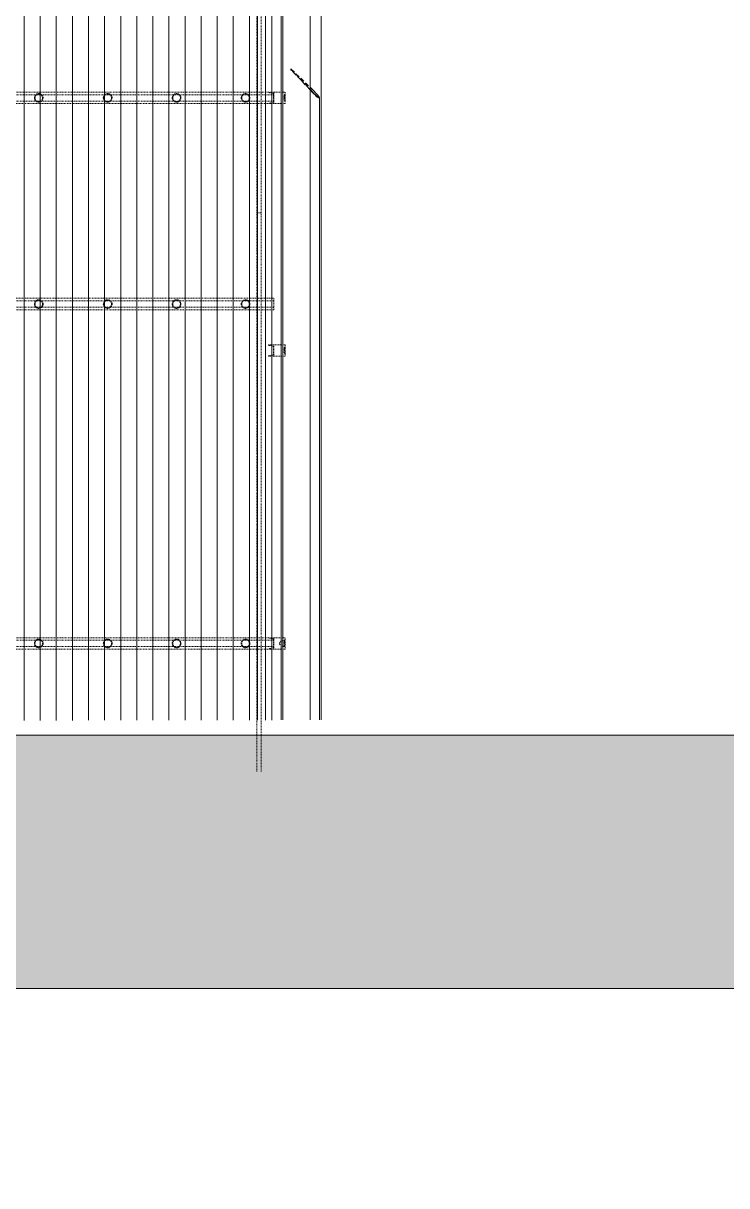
# Model space of a CAD drawing. Header units: millimetres. Extents: x 50357 to 985146, y 723188 to 1803594.
# Drawn here: x 881568 to 887690, y 801623 to 811745 of the extents above; entities that cross this region are included whole.
import ezdxf

# ---------------------------------------------------------------- set-up
doc = ezdxf.new("R2010")
doc.units = ezdxf.units.MM
doc.header["$LTSCALE"] = 3
doc.header["$MEASUREMENT"] = 0
for name, pattern in [('DASHED', [19.05, 12.7, -6.35]), ('HIDDEN', [0.375, 0.25, -0.125]), ('Member Hidden', [4.5, 2.5, -2])]:
    doc.linetypes.add(name, pattern=pattern)
for name, color, linetype, lineweight, true_color in [('-Surrender Hatch in Pink', 7, 'Continuous', 40, 0xffc2c2), ('A-GENM', 7, 'Continuous', 13, 0x6e6e6e), ('A-MASS', 7, 'Continuous', 13, 0x6e6e6e), ('ADS060', 7, 'Continuous', 35, 0x6e6e6e), ('ADS280__', 7, 'Continuous', 13, 0x6e6e6e), ('ADS280_B', 7, 'Member Hidden', 13, 0x6e6e6e), ('ADS280_BSteel', 7, 'Continuous', 13, 0x6e6e6e), ('ADS280_CU', 7, 'HIDDEN', 13, 0x6e6e6e), ('ADS280_H', 7, 'Member Hidden', 13, 0x6e6e6e), ('ADS280_S', 7, 'Continuous', 13, 0x6e6e6e)]:
    doc.layers.add(name, color=color, linetype=linetype, lineweight=lineweight, true_color=true_color)
doc.layers.add('DW-TITLE', color=7, linetype='Continuous', lineweight=0)
doc.layers.add('Hatch (CARR)', color=8, linetype='Continuous', lineweight=35)

# ---------------------------------------------------------------- blocks, each defined once
blk = doc.blocks.new('Aluminum Louvers LS - Aluminum Louvers LS-3935871-SEC A')
at = {"layer": 'A-GENM'}
for p, q in [((109024, 12525), (109061, 12486)), ((109060, 12486), (109024, 12524)), ((109044, 12524), (109052, 12516)), ((109052, 12516), (109081, 12486)), ((109086, 12463), (109089, 12461)), ((109089, 12461), (109094, 12457)), ((109095, 12469), (109092, 12472)), ((109095, 12457), (109098, 12455)), ((109099, 12455), (109101, 12454)), ((109102, 12455), (109103, 12455)), ((109106, 7034), (109106, 12453))]:
    blk.add_line(p, q, dxfattribs=at)
at = {"layer": 'A-GENM', "flags": 128}
for points in [[(109105, 12452), (109104, 12451), (109101, 12452), (109096, 12454), (109090, 12459), (109084, 12464), (109076, 12471), (109068, 12478), (109060, 12486)], [(109081, 12486), (109088, 12478), (109094, 12471), (109099, 12464), (109103, 12459), (109105, 12454), (109106, 12453)], [(109099, 12463), (109097, 12466), (109096, 12467)], [(109102, 12459), (109100, 12461), (109099, 12462)], [(109103, 12455), (109102, 12457), (109102, 12458)]]:
    blk.add_lwpolyline(points, dxfattribs=at)
blk = doc.blocks.new('Aluminum Louvers FL - Aluminum Louvers FL-3941679-SEC A')
at = {"layer": 'A-GENM'}
for p, q in [((108566, 7033), (108566, 20147)), ((108636, 7033), (108636, 20147)), ((108788, 7034), (108788, 20147)), ((109025, 7034), (109025, 20147))]:
    blk.add_line(p, q, dxfattribs=at)
blk = doc.blocks.new('Aluminum Louvers FS - Aluminum Louvers FS-3956003-SEC A')
at = {"layer": 'A-GENM'}
for p, q in [((108693, 20147), (108693, 7033)), ((108774, 7034), (108774, 20147)), ((108788, 7034), (108788, 20147))]:
    blk.add_line(p, q, dxfattribs=at)
blk = doc.blocks.new('Aluminum Louvers FSS - Aluminum Louvers FSS-4001149-SEC A')
at = {"layer": 'A-GENM'}
for p, q in [((106536, 11550), (106536, 20147)), ((106676, 11550), (106676, 20147)), ((106816, 11550), (106816, 20147)), ((106956, 11550), (106956, 20147)), ((107096, 11550), (107096, 20147)), ((107236, 11550), (107236, 20147)), ((107376, 11550), (107376, 20147)), ((107516, 11550), (107516, 20147)), ((107656, 11550), (107656, 20147)), ((107796, 11550), (107796, 20147)), ((107936, 11550), (107936, 20147)), ((108076, 11550), (108076, 20147)), ((108216, 11550), (108216, 20147)), ((108356, 11550), (108356, 20147)), ((108496, 11550), (108496, 20147))]:
    blk.add_line(p, q, dxfattribs=at)
blk = doc.blocks.new('Aluminum Louvers_1F_1 - Aluminum Louvers_1F_1-4397284-SEC A')
at = {"layer": 'A-GENM'}
for p, q in [((106116, 7034), (106116, 11405)), ((106256, 7030), (106256, 11405)), ((106396, 7030), (106396, 11405)), ((106536, 7030), (106536, 11405)), ((106676, 7030), (106676, 11405)), ((106816, 7030), (106816, 11405)), ((106956, 7030), (106956, 11405)), ((107096, 7031), (107096, 11405)), ((107236, 7031), (107236, 11405)), ((107376, 7031), (107376, 11405)), ((107516, 7031), (107516, 11405)), ((107656, 7031), (107656, 11405)), ((107796, 7032), (107796, 11405)), ((107936, 7032), (107936, 11405)), ((108076, 7032), (108076, 11405)), ((108216, 7032), (108216, 11405)), ((108356, 7032), (108356, 11405)), ((108496, 7032), (108496, 11405)), ((99674, 10275), (99674, 10240)), ((99738, 10203), (99738, 10275)), ((99756, 10193), (99756, 10275)), ((99813, 10275), (99813, 10160)), ((100023, 10038), (100023, 10275)), ((100163, 9957), (100163, 10275)), ((100303, 9877), (100303, 10275)), ((100443, 9796), (100443, 10275)), ((100583, 9715), (100583, 10275)), ((100723, 9634), (100723, 10275)), ((100863, 9553), (100863, 10275)), ((101003, 9472), (101003, 10275)), ((104786, 7930), (104786, 10275)), ((104856, 7930), (104856, 10275)), ((104996, 7930), (104996, 10275)), ((105136, 7930), (105136, 10275)), ((105276, 7930), (105276, 10275)), ((105416, 7909), (105416, 10275)), ((105556, 7840), (105556, 10275)), ((105696, 7683), (105696, 10275)), ((105836, 7030), (105836, 10275)), ((105976, 7037), (105976, 10275)), ((99674, 10205), (99674, 10151)), ((99738, 10115), (99738, 10169)), ((99756, 10104), (99756, 10158)), ((99813, 10125), (99813, 10071)), ((100023, 9950), (100023, 10004)), ((100163, 9869), (100163, 9923)), ((100303, 9789), (100303, 9842)), ((100443, 9708), (100443, 9761)), ((100583, 9627), (100583, 9680)), ((100723, 9547), (100723, 9599)), ((100863, 9466), (100863, 9519)), ((101003, 9385), (101003, 9438)), ((99424, 8247), (99424, 6960)), ((99674, 8101), (99674, 6963)), ((99738, 6963), (99738, 8064)), ((99756, 6964), (99756, 8054)), ((99813, 8020), (99813, 6964)), ((100023, 6966), (100023, 7898)), ((105276, 7891), (105276, 7900)), ((100163, 6968), (100163, 7816)), ((105416, 7841), (105416, 7878)), ((105556, 7721), (105556, 7803)), ((100303, 6969), (100303, 7734)), ((100443, 6970), (100443, 7653)), ((105696, 7286), (105696, 7612)), ((100583, 6972), (100583, 7571)), ((100723, 6973), (100723, 7489)), ((100863, 6975), (100863, 7408)), ((101003, 6976), (101003, 7326)), ((105696, 7023), (105696, 7215)), ((105556, 7098), (105556, 7147)), ((105416, 7023), (105416, 7029)), ((105556, 7017), (105556, 7060))]:
    blk.add_line(p, q, dxfattribs=at)
blk = doc.blocks.new('Aluminum Louvers_1F_2 - Aluminum Louvers_1F_2-4400816-SEC A')
at = {"layer": 'A-GENM'}
for p, q in [((105836, 11450), (105836, 11550)), ((106116, 11405), (106116, 11550)), ((106256, 11405), (106256, 11550)), ((106396, 11405), (106396, 11550)), ((106536, 11405), (106536, 11550)), ((106676, 11405), (106676, 11550)), ((106816, 11405), (106816, 11550)), ((106956, 11405), (106956, 11550)), ((107096, 11405), (107096, 11550)), ((107236, 11405), (107236, 11550)), ((107376, 11405), (107376, 11550)), ((107516, 11405), (107516, 11550)), ((107656, 11405), (107656, 11550)), ((107796, 11405), (107796, 11550)), ((107936, 11405), (107936, 11550)), ((108076, 11405), (108076, 11550)), ((108216, 11405), (108216, 11550)), ((108356, 11405), (108356, 11550)), ((108496, 11405), (108496, 11550)), ((105696, 11450), (105696, 11500)), ((105976, 11450), (105976, 11500))]:
    blk.add_line(p, q, dxfattribs=at)
blk = doc.blocks.new('C-Channels - C100x50-4110927-SEC A')
at = {"layer": 'ADS280_H'}
for p, q in [((108708, 7728), (104960, 7728)), ((108708, 7672), (104960, 7672))]:
    blk.add_line(p, q, dxfattribs=at)
blk = doc.blocks.new('C-Channels - C100x50-4109356-SEC A')
at = {"layer": 'ADS280_H'}
for p, q in [((99823, 10605), (99823, 10705)), ((99823, 10705), (108710, 10705)), ((108710, 10683), (99823, 10683)), ((108710, 10705), (108710, 10605)), ((108710, 10627), (99823, 10627)), ((108710, 10605), (99823, 10605))]:
    blk.add_line(p, q, dxfattribs=at)
blk = doc.blocks.new('Circular Hollow Sections - CHS Ø 76_1x5 THK-5263668-SEC A')
at = {"layer": 'ADS280_H'}
for p, q in [((108801, 7728), (108801, 7721)), ((108801, 7679), (108801, 7672))]:
    blk.add_line(p, q, dxfattribs=at)
at = {"layer": 'ADS280_H', "flags": 128}
for points in [[(108757, 7700), (108760, 7708), (108769, 7716), (108783, 7723), (108801, 7728)], [(108801, 7672), (108783, 7677), (108769, 7684), (108760, 7692), (108757, 7700)]]:
    blk.add_lwpolyline(points, dxfattribs=at)
at = {"layer": 'ADS280_H'}
for major_axis, start_param, end_param in [((0, 38.1), 0.726288, 1.570796), ((0, 38.1), 1.570796, 2.415305), ((0, 33), 0.87037, 1.570796), ((0, 33.1), 1.570796, 2.271223)]:
    blk.add_ellipse((108809, 7700), major_axis=major_axis, ratio=0.289534, start_param=start_param, end_param=end_param, dxfattribs=at)
blk = doc.blocks.new('Circular Hollow Sections - CHS Ø 76_1x5 THK-4866251-SEC A')
at = {"layer": 'ADS280_H'}
for p, q in [((108807, 10280), (108807, 10273)), ((108807, 10227), (108807, 10220))]:
    blk.add_line(p, q, dxfattribs=at)
at = {"layer": 'ADS280_H', "flags": 128}
for points in [[(108801, 10278), (108804, 10279), (108807, 10280)], [(108807, 10220), (108804, 10221), (108801, 10222)]]:
    blk.add_lwpolyline(points, dxfattribs=at)
at = {"layer": 'ADS280_H'}
for centre, major_axis, start_param, end_param in [((108809, 10250), (0, 38), 0.726819, 1.570796), ((108809, 10250), (0, 38.1), 1.570796, 2.414773), ((108813, 10250), (0, 38.1), 0.67379, 1.570796), ((108813, 10250), (0, 38), 1.570796, 2.467803), ((108813, 10250), (0, 33), 0.801424, 1.570796), ((108813, 10250), (0, 33.1), 1.570796, 2.340169)]:
    blk.add_ellipse(centre, major_axis=major_axis, ratio=0.289534, start_param=start_param, end_param=end_param, dxfattribs=at)
blk = doc.blocks.new('Circular Hollow Sections - CHS Ø 76_1x5 THK-4870066-SEC A')
at = {"layer": 'ADS280_H'}
for p, q in [((108806, 12480), (108806, 12473)), ((108806, 12427), (108806, 12420))]:
    blk.add_line(p, q, dxfattribs=at)
at = {"layer": 'ADS280_H', "flags": 128}
for points in [[(108801, 12478), (108804, 12479), (108806, 12480)], [(108806, 12420), (108804, 12421), (108801, 12422)]]:
    blk.add_lwpolyline(points, dxfattribs=at)
at = {"layer": 'ADS280_H'}
for centre, major_axis, start_param, end_param in [((108809, 12450), (0, 38), 0.726288, 1.570796), ((108813, 12450), (0, 38.1), 0.674299, 1.570796), ((108813, 12450), (0, 33), 0.802082, 1.570796), ((108809, 12450), (0, 38.1), 1.570796, 2.415305), ((108813, 12450), (0, 38), 1.570796, 2.467294), ((108813, 12450), (0, 33), 1.570796, 1.955154), ((108813, 12450), (0, 33), 1.972931, 2.339511)]:
    blk.add_ellipse(centre, major_axis=major_axis, ratio=0.289534, start_param=start_param, end_param=end_param, dxfattribs=at)
blk = doc.blocks.new('Circular Hollow Sections - CHS Ø 76_1x5 THK-V94-SEC A')
at = {"layer": 'ADS280_H'}
for p, q in [((100663, 7738), (100663, 7738)), ((100663, 7662), (100663, 7662))]:
    blk.add_line(p, q, dxfattribs=at)
for radius, start, end in [(38, 0, 180), (38, 180, 0), (33, 0, 180), (33, 180, 0)]:
    blk.add_arc((100663, 7700), radius, start, end, dxfattribs=at)
blk = doc.blocks.new('Circular Hollow Sections - CHS Ø 76_1x5 THK-V93-SEC A')
at = {"layer": 'ADS280_B', "linetype": 'Continuous'}
for p, q in [((100063, 7738), (100063, 7738)), ((100063, 7662), (100063, 7662))]:
    blk.add_line(p, q, dxfattribs=at)
at = {"layer": 'ADS280_H'}
for p, q in [((100063, 7738), (100063, 7738)), ((100063, 7662), (100063, 7662))]:
    blk.add_line(p, q, dxfattribs=at)
for radius, start, end in [(38, 0, 180), (38, 180, 0), (33, 0, 180), (33, 180, 0)]:
    blk.add_arc((100063, 7700), radius, start, end, dxfattribs=at)
blk = doc.blocks.new('Circular Hollow Sections - CHS Ø 76_1x5 THK-V95-SEC A')
at = {"layer": 'ADS280_H'}
for p, q in [((108463, 7738), (108463, 7738)), ((108463, 7662), (108463, 7662))]:
    blk.add_line(p, q, dxfattribs=at)
for radius, start, end in [(38, 25.7358, 180), (38, 180, 0), (33, 0, 180), (33, 180, 0), (38, 0, 25.1519)]:
    blk.add_arc((108463, 7700), radius, start, end, dxfattribs=at)
blk = doc.blocks.new('Circular Hollow Sections - CHS Ø 76_1x5 THK-V96-SEC A')
at = {"layer": 'ADS280_H'}
for p, q in [((100063, 10693), (100063, 10693)), ((100063, 10617), (100063, 10617))]:
    blk.add_line(p, q, dxfattribs=at)
for radius, start, end in [(38, 0, 180), (38, 180, 0), (33, 0, 180), (33, 180, 0)]:
    blk.add_arc((100063, 10655), radius, start, end, dxfattribs=at)
blk = doc.blocks.new('Circular Hollow Sections - CHS Ø 76_1x5 THK-V99-SEC A')
at = {"layer": 'ADS280_B', "linetype": 'Continuous'}
for p, q in [((107263, 10693), (107263, 10693)), ((107263, 10617), (107263, 10617))]:
    blk.add_line(p, q, dxfattribs=at)
at = {"layer": 'ADS280_H'}
for p, q in [((107263, 10693), (107263, 10693)), ((107263, 10617), (107263, 10617))]:
    blk.add_line(p, q, dxfattribs=at)
for radius, start, end in [(38, 0, 180), (38, 180, 0), (33, 0, 180), (33, 180, 0)]:
    blk.add_arc((107263, 10655), radius, start, end, dxfattribs=at)
blk = doc.blocks.new('Circular Hollow Sections - CHS Ø 76_1x5 THK-V100-SEC A')
at = {"layer": 'ADS280_H'}
for p, q in [((108463, 10693), (108463, 10693)), ((108463, 10617), (108463, 10617))]:
    blk.add_line(p, q, dxfattribs=at)
for radius, start, end in [(38, 25.7358, 180), (38, 180, 0), (33, 0, 180), (33, 180, 0), (38, 0, 25.1519)]:
    blk.add_arc((108463, 10655), radius, start, end, dxfattribs=at)
blk = doc.blocks.new('Circular Hollow Sections - CHS Ø 76_1x5 THK-V102-SEC A')
at = {"layer": 'ADS280_H'}
for p, q in [((106063, 12488), (106063, 12488)), ((106063, 12412), (106063, 12412))]:
    blk.add_line(p, q, dxfattribs=at)
for radius, start, end in [(38.1, 90, 180), (33, 90, 180), (38, 0, 90), (33, 0, 90), (38, 180, 0), (33, 180, 0)]:
    blk.add_arc((106063, 12450), radius, start, end, dxfattribs=at)
blk = doc.blocks.new('Circular Hollow Sections - CHS Ø 76_1x5 THK-V103-SEC A')
at = {"layer": 'ADS280_B', "linetype": 'Continuous'}
for p, q in [((107263, 12488), (107263, 12488)), ((107263, 12412), (107263, 12412))]:
    blk.add_line(p, q, dxfattribs=at)
at = {"layer": 'ADS280_H'}
for p, q in [((107263, 12488), (107263, 12488)), ((107263, 12412), (107263, 12412))]:
    blk.add_line(p, q, dxfattribs=at)
for radius, start, end in [(38, 90, 180), (33, 90, 180), (38, 0, 90), (33, 0, 90), (38, 180, 0), (33, 180, 0)]:
    blk.add_arc((107263, 12450), radius, start, end, dxfattribs=at)
blk = doc.blocks.new('Circular Hollow Sections - CHS Ø 76_1x5 THK-V104-SEC A')
at = {"layer": 'ADS280_B', "linetype": 'Continuous'}
for p, q in [((107863, 12488), (107863, 12488)), ((107863, 12412), (107863, 12412))]:
    blk.add_line(p, q, dxfattribs=at)
at = {"layer": 'ADS280_H'}
for p, q in [((107863, 12488), (107863, 12488)), ((107863, 12412), (107863, 12412))]:
    blk.add_line(p, q, dxfattribs=at)
for radius, start, end in [(38, 90, 180), (33, 90, 180), (38, 0, 90), (33, 0, 90), (38, 180, 0), (33, 180, 0)]:
    blk.add_arc((107863, 12450), radius, start, end, dxfattribs=at)
blk = doc.blocks.new('Circular Hollow Sections - CHS Ø 76_1x5 THK-V105-SEC A')
at = {"layer": 'ADS280_H'}
for p, q in [((108463, 12488), (108463, 12488)), ((108463, 12412), (108463, 12412))]:
    blk.add_line(p, q, dxfattribs=at)
for radius, start, end in [(38, 90, 180), (33, 90, 180), (38, 25.7358, 90), (33, 0, 90), (38, 0, 25.1519), (38, 180, 0), (33, 180, 0)]:
    blk.add_arc((108463, 12450), radius, start, end, dxfattribs=at)

msp = doc.modelspace()

# ---------------------------------------------------------------- hatches: boundary and pattern name
at = {"layer": 'ADS060', "lineweight": 13}
h = msp.add_hatch(dxfattribs=at)
h.set_pattern_fill('AR-CONC', color=256, scale=100, style=0)
h.set_pattern_definition([(50, (0, 0), (717.26018, -62.75213), [75, -825]), (355, (0, 0), (-138.75133, 752.19213), [60, -660]), (100.451444, (59.8, -5.2), (578.50885, 689.44), [63.7402, -701.1421]), (46.1842, (0, 200), (1067.2413, -165.5193), [112.5, -1237.5]), (96.63564, (88.9, 186.2), (934.66195, 974.1186), [95.6103, -1051.7138]), (351.18416, (0, 200), (934.6619, 974.1186), [90, -990]), (21, (100, 150), (596.90705, -402.6189), [75, -825]), (326, (100, 150), (243.31533, 725.15005), [60, -660]), (71.451445, (149.74, 116.45), (840.22238, 322.53115), [63.7402, -701.1421]), (37.5, (0, 0), (12.159855, 332.893854), [0, -652, 0, -670, 0, -662.5]), (7.5, (0, 0), (263.06954, 394.41171), [0, -382, 0, -637, 0, -252.5]), (327.5, (-223, 0), (533.822436, -22.55487), [0, -250, 0, -780, 0, -1035]), (317.5, (-323, 0), (583.18617, 100.10498), [0, -325, 0, -518, 0, -735])])
h.paths.add_polyline_path([(868434.0408, 809344.936), (870257.4941, 809344.936), (876773.4693, 805544.936), (893795.4552, 805544.936), (893795.4554, 805394.936), (902430.851, 805394.936), (902430.851, 803340.6069), (870370.0782, 803340.6069), (869745.0782, 805057.7803), (868495.0782, 801623.4335), (867870.0782, 803340.6069)])
at = {"layer": 'Hatch (CARR)'}
h = msp.add_hatch(dxfattribs=at)
h.set_pattern_fill('ANSI38', color=256, scale=4000)
edge = h.paths.add_edge_path()
edge.add_arc((901797.5377, 767882.7787), 65692.9869, 89.447631451, 111.454694143)
edge.add_line((877769.3162, 829023.7069), (843903.652, 829356.155))
edge.add_line((843903.652, 829356.155), (843838.7661, 822738.7897))
edge.add_line((843838.7661, 822738.7897), (855789.2784, 822621.4755))
edge.add_line((855789.2784, 822621.4755), (861630.5158, 818523.1211))
edge.add_line((861630.5158, 818523.1211), (861630.4904, 817844.936))
edge.add_line((861630.4904, 817844.936), (860370.6117, 817844.936))
edge.add_line((860370.6117, 817844.936), (856170.6117, 815594.936))
edge.add_line((856170.6117, 815594.936), (854950.6117, 815594.936))
edge.add_line((854950.6117, 815594.936), (854390.6117, 815294.936))
edge.add_line((854390.6117, 815294.936), (844469.3201, 815294.936))
edge.add_line((844469.3201, 815294.936), (844469.3201, 810194.936))
edge.add_line((844469.3201, 810194.936), (868430.8636, 810194.936))
edge.add_line((868430.8636, 810194.936), (868430.8636, 812102.6672))
edge.add_line((868430.8636, 812102.6672), (875730.6511, 815683.6405))
edge.add_line((875730.6511, 815683.6405), (902430.851, 815683.6405))
edge.add_line((902430.851, 815683.6405), (902430.851, 833572.7128))

# ---------------------------------------------------------------- linework, layer by layer
at = {"layer": '-Surrender Hatch in Pink', "const_width": 0.5}
msp.add_lwpolyline([(843838.7661, 822738.7897), (855789.2784, 822621.4755), (861630.5158, 818523.1211), (861630.5158, 817844.936), (860370.6117, 817844.936), (856170.6117, 815594.936), (854950.6117, 815594.936), (854390.6117, 815294.936), (844469.3201, 815294.936), (844469.3201, 810194.936), (868430.8636, 810194.936), (868430.8636, 812102.6672), (875730.6511, 815683.6405), (893795.4552, 815683.6405), (893795.4551, 803340.6069), (873870.0782, 803340.6069), (873245.0782, 805057.7803), (871995.0782, 801623.4335), (871370.0782, 803340.6069), (843838.7661, 803340.6069), (843838.7661, 837401.5296)], dxfattribs=at)
at = {"layer": 'A-MASS'}
msp.add_line((884159.3076, 818791.936), (884159.3076, 805678.9364), dxfattribs=at)
at = {"layer": 'ADS280__'}
for p, q in [((884063.915, 811187.451), (884080.9812, 811171.0824)), ((884063.915, 811169.5498), (884100.7374, 811131.0012)), ((884119.2677, 811131.0012), (884080.9812, 811171.0824)), ((884126.3285, 811123.3275), (884119.2677, 811131.0012)), ((884131.675, 811117.0451), (884128.1834, 811121.2031)), ((884133.4284, 811102.2093), (884134.2981, 811101.6572)), ((884136.5599, 811110.7086), (884134.1036, 811113.992)), ((884137.3075, 811099.9727), (884138.4837, 811099.4528)), ((884140.0627, 811105.3525), (884138.4118, 811108.0251)), ((884141.8137, 811101.4957), (884141.0069, 811103.5604)), ((884142.0026, 811096.066), (884142.0026, 811100.3129))]:
    msp.add_line(p, q, dxfattribs=at)
at = {"layer": 'ADS280__', "flags": 128}
for points in [[(884100.7374, 811131.0012), (884108.3368, 811123.3275), (884116.0329, 811116.0997), (884123.3785, 811109.738)], [(884137.4474, 811109.4523), (884137.2486, 811109.738), (884137.1776, 811109.8394)]]:
    msp.add_lwpolyline(points, dxfattribs=at)
at = {"layer": 'ADS280_CU', "linetype": 'Member Hidden'}
for p, q in [((883599.4285, 810094.936), (883599.2733, 823274.936)), ((883636.7824, 823274.936), (883636.9334, 810094.936)), ((883599.4285, 805228.6784), (883599.4285, 810094.936)), ((883636.9334, 810094.936), (883599.4285, 810094.936)), ((883636.9334, 810094.936), (883636.9334, 805228.6784))]:
    msp.add_line(p, q, dxfattribs=at)
at = {"layer": 'ADS280_H', "linetype": 'DASHED', "lineweight": 25}
for p, q in [((883896.3817, 811344.9368), (883896.3817, 811340.6899)), ((883899.7165, 811344.9368), (883896.3817, 811344.9368)), ((883896.3817, 811344.9368), (884063.8815, 811169.5849)), ((884100.7374, 811126.7542), (883896.3817, 811340.6899)), ((883899.7165, 811344.9368), (884063.8792, 811187.4853)), ((884123.3785, 811109.738), (884125.4452, 811108.0591)), ((884128.1534, 811121.2378), (884126.3285, 811123.3275)), ((884128.3187, 811105.8216), (884128.8372, 811105.4313)), ((884141.927, 811096.7727), (884141.9702, 811096.5087))]:
    msp.add_line(p, q, dxfattribs=at)
at = {"layer": 'ADS280_H'}
for p, q in [((879999.6718, 811144.936), (883845.9155, 811144.936)), ((883744.1963, 811133.6006), (883714.5056, 811139.936)), ((883744.1963, 811056.2713), (883744.1963, 811133.6006)), ((883747.9076, 811044.936), (883747.9076, 811144.936)), ((883747.9076, 811144.936), (883747.9076, 811044.936)), ((883845.9155, 811144.936), (883845.9155, 811044.936)), ((883845.9155, 811044.936), (879999.6718, 811044.936)), ((883714.5056, 811049.936), (883744.1963, 811056.2713)), ((883845.9155, 808944.936), (883701.1994, 808944.936)), ((883705.9852, 808939.936), (883744.2719, 808933.6006)), ((883744.2719, 808933.6006), (883744.2719, 808856.2713)), ((883749.0578, 808844.936), (883749.0578, 808944.936)), ((883845.9155, 808944.936), (883845.9155, 808924.6858)), ((883845.9155, 808924.3379), (883845.9155, 808917.9499)), ((883845.9155, 808917.5105), (883845.9155, 808872.3626)), ((883845.9155, 808871.9219), (883845.9155, 808865.5345)), ((883845.9155, 808865.1861), (883845.9155, 808844.936)), ((883701.1994, 808844.936), (883845.9155, 808844.936)), ((883744.2719, 808856.2713), (883705.9852, 808849.936)), ((879999.6718, 806394.936), (883845.9155, 806394.936)), ((883744.1963, 806383.6006), (883714.5056, 806389.936)), ((883744.1963, 806306.2713), (883744.1963, 806383.6006)), ((883747.9076, 806394.936), (883747.9076, 806294.936)), ((883845.9155, 806394.936), (883845.9155, 806294.936)), ((883845.9155, 806294.936), (879999.6718, 806294.936)), ((883714.5056, 806299.936), (883744.1963, 806306.2713))]:
    msp.add_line(p, q, dxfattribs=at)
at = {"layer": 'ADS280_H', "flags": 128}
for points in [[(883714.5056, 811139.936), (883711.8813, 811141.4004), (883710.7943, 811144.936)], [(883710.7943, 811044.936), (883711.8813, 811048.4715), (883714.5056, 811049.936)], [(883714.5056, 806389.936), (883711.8813, 806391.4004), (883710.7943, 806394.936)], [(883710.7943, 806294.936), (883711.8813, 806298.4715), (883714.5056, 806299.936)]]:
    msp.add_lwpolyline(points, dxfattribs=at)
at = {"layer": 'ADS280_H', "linetype": 'DASHED', "lineweight": 25, "flags": 128}
for points in [[(884142.0009, 811096.066), (884141.5254, 811094.9228), (884139.2918, 811094.9228), (884135.356, 811096.7727), (884129.9468, 811100.365), (884123.3785, 811105.491), (884116.0329, 811111.8528), (884108.3368, 811119.0805), (884100.7374, 811126.7542)], [(884129.4858, 811104.9496), (884129.9468, 811104.612), (884130.9475, 811103.8938)], [(884134.6223, 811101.4575), (884135.356, 811101.0197), (884136.4448, 811100.4119)], [(884138.5057, 811099.4441), (884139.2918, 811099.1697), (884141.5254, 811099.1697), (884141.927, 811101.0197), (884141.8186, 811101.478)], [(884140.832, 811103.9194), (884140.4732, 811104.612), (884140.2824, 811104.9618)]]:
    msp.add_lwpolyline(points, dxfattribs=at)
at = {"layer": 'ADS280_H'}
for centre, start_param, end_param in [((883705.9852, 808944.936), 1.5707963268, 3.1415926536), ((883705.9852, 808844.936), 0, 1.5707963268)]:
    msp.add_ellipse(centre, major_axis=(0, 5), ratio=0.9571676709, start_param=start_param, end_param=end_param, dxfattribs=at)
at = {"layer": 'ADS280_S', "lineweight": 9}
msp.add_line((893795.4554, 805544.936), (868430.8636, 805544.936), dxfattribs=at)
at = {"layer": 'DW-TITLE', "ltscale": 2, "flags": 128}
msp.add_lwpolyline([(839908.0359, 803340.6069), (871370.0782, 803340.6069), (871995.0782, 801623.4335), (873245.0782, 805057.7803), (873870.0782, 803340.6069), (905248.2725, 803340.6069)], dxfattribs=at)

# ---------------------------------------------------------------- block references
at = {"layer": 'A-GENM'}
for name in ['Aluminum Louvers FSS - Aluminum Louvers FSS-4001149-SEC A', 'Aluminum Louvers FL - Aluminum Louvers FL-3941679-SEC A', 'Aluminum Louvers FS - Aluminum Louvers FS-3956003-SEC A', 'Aluminum Louvers LS - Aluminum Louvers LS-3935871-SEC A', 'Aluminum Louvers_1F_2 - Aluminum Louvers_1F_2-4400816-SEC A', 'Aluminum Louvers_1F_1 - Aluminum Louvers_1F_1-4397284-SEC A']:
    msp.add_blockref(name, (775039.4296, 798644.936), dxfattribs=at)
at = {"layer": 'ADS280_BSteel', "linetype": 'Member Hidden'}
for name, p in [('C-Channels - C100x50-4110927-SEC A', (775039.4296, 803394.936)), ('Circular Hollow Sections - CHS Ø 76_1x5 THK-V102-SEC A', (775639.4296, 798644.936)), ('Circular Hollow Sections - CHS Ø 76_1x5 THK-V103-SEC A', (775039.4296, 798644.936)), ('Circular Hollow Sections - CHS Ø 76_1x5 THK-V104-SEC A', (775039.4296, 798644.936)), ('Circular Hollow Sections - CHS Ø 76_1x5 THK-V105-SEC A', (775039.4296, 798644.936)), ('Circular Hollow Sections - CHS Ø 76_1x5 THK-4870066-SEC A', (775039.4296, 798644.936)), ('C-Channels - C100x50-4109356-SEC A', (775039.4296, 798644.936)), ('Circular Hollow Sections - CHS Ø 76_1x5 THK-V96-SEC A', (781639.4296, 798644.936)), ('Circular Hollow Sections - CHS Ø 76_1x5 THK-V99-SEC A', (775039.4296, 798644.936)), ('Circular Hollow Sections - CHS Ø 76_1x5 THK-V99-SEC A', (775639.4296, 798644.936)), ('Circular Hollow Sections - CHS Ø 76_1x5 THK-V100-SEC A', (775039.4296, 798644.936)), ('Circular Hollow Sections - CHS Ø 76_1x5 THK-4866251-SEC A', (775039.4296, 798644.936)), ('C-Channels - C100x50-4110927-SEC A', (775039.4296, 798644.936)), ('Circular Hollow Sections - CHS Ø 76_1x5 THK-V94-SEC A', (781039.4296, 798644.936)), ('Circular Hollow Sections - CHS Ø 76_1x5 THK-V93-SEC A', (782239.4296, 798644.936)), ('Circular Hollow Sections - CHS Ø 76_1x5 THK-V93-SEC A', (782839.4296, 798644.936)), ('Circular Hollow Sections - CHS Ø 76_1x5 THK-V95-SEC A', (775039.4296, 798644.936)), ('Circular Hollow Sections - CHS Ø 76_1x5 THK-5263668-SEC A', (775039.4296, 798644.936))]:
    msp.add_blockref(name, p, dxfattribs=at)

doc.saveas('drawing.dxf')
